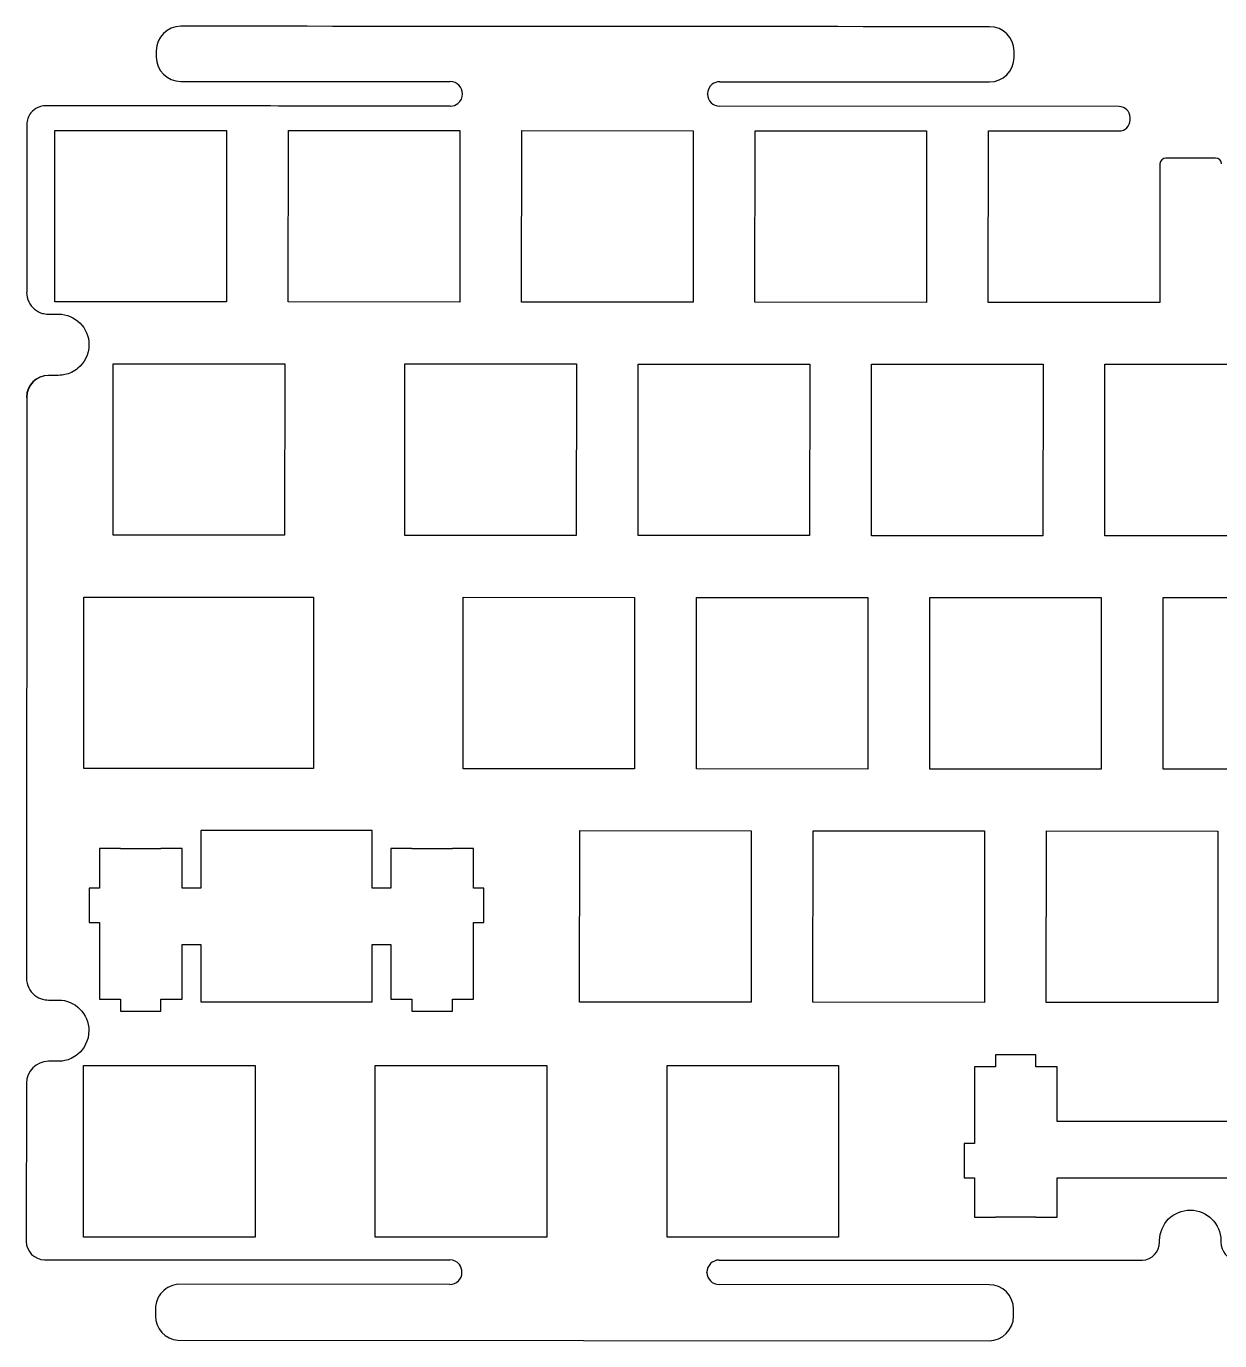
# Model space of a CAD drawing. Header units: millimetres. Extents: x -533 to 933, y 34 to 166.
# Drawn here: x 237.6 to 335, y 57.9 to 165.2 of the extents above; entities that cross this region are included whole.
import ezdxf

# ---------------------------------------------------------------- set-up
doc = ezdxf.new("R2010")
doc.units = ezdxf.units.MM
doc.header["$MEASUREMENT"] = 0
doc.layers.get('0').update_dxf_attribs({"lineweight": 0})

msp = doc.modelspace()

# ---------------------------------------------------------------- linework, layer by layer
at = {"color": 18, "lineweight": 25, "true_color": 0x000000}
for p, q in [((250.17, 160.74), (272.18, 160.73)), ((293.18, 159.71), (293.18, 159.73)), ((326.78, 158.7), (294.17, 158.72)), ((327.68, 157.6), (327.68, 157.8)), ((237.61, 157.25), (237.6, 143.55)), ((239.9, 156.74), (253.9, 156.74)), ((239.9, 142.74), (239.9, 156.74)), ((253.9, 156.74), (253.9, 142.74)), ((316.1, 142.71), (316.11, 156.71)), ((316.11, 156.71), (326.78, 156.7)), ((330.1, 154.03), (330.1, 142.7)), ((334.66, 154.48), (330.6, 154.48)), ((253.9, 142.74), (239.9, 142.74)), ((330.1, 142.7), (316.1, 142.71)), ((237.6, 134.95), (237.57, 87.55)), ((242.26, 104.65), (242.27, 118.65)), ((261.02, 118.64), (261.02, 104.64)), ((261.02, 104.64), (242.26, 104.65)), ((251.81, 99.59), (251.81, 94.89)), ((265.8, 99.59), (251.81, 99.59)), ((265.8, 94.89), (265.8, 99.59)), ((245.26, 98.12), (243.53, 98.12)), ((243.53, 98.12), (243.53, 94.89)), ((245.26, 98.12), (248.55, 98.12)), ((250.28, 98.12), (248.55, 98.12)), ((250.28, 94.89), (250.28, 98.12)), ((269.05, 98.12), (267.33, 98.12)), ((267.33, 98.12), (267.33, 94.89)), ((269.05, 98.12), (272.35, 98.12)), ((274.08, 98.12), (272.35, 98.12)), ((274.08, 94.89), (274.08, 98.12)), ((243.53, 94.89), (242.7, 94.89)), ((242.7, 94.89), (242.7, 92.09)), ((251.81, 94.89), (250.28, 94.89)), ((267.33, 94.89), (265.8, 94.89)), ((274.91, 94.89), (274.08, 94.89)), ((274.91, 92.09), (274.91, 94.89)), ((242.7, 92.09), (243.53, 92.09)), ((243.53, 92.09), (243.53, 85.82)), ((274.08, 85.82), (274.08, 92.09)), ((274.08, 92.09), (274.91, 92.09)), ((250.28, 85.82), (250.28, 90.29)), ((250.28, 90.29), (251.81, 90.29)), ((251.81, 90.29), (251.81, 85.59)), ((265.8, 85.59), (265.8, 90.29)), ((265.8, 90.29), (267.33, 90.29)), ((267.33, 90.29), (267.33, 85.82)), ((243.53, 85.82), (245.26, 85.82)), ((245.26, 85.82), (245.26, 84.84)), ((245.26, 84.84), (248.55, 84.84)), ((248.55, 84.84), (248.55, 85.82)), ((248.55, 85.82), (250.28, 85.82)), ((251.81, 85.59), (265.8, 85.59)), ((267.33, 85.82), (269.05, 85.82)), ((269.05, 85.82), (269.05, 84.84)), ((269.05, 84.84), (272.35, 84.84)), ((272.35, 84.84), (272.35, 85.82)), ((272.35, 85.82), (274.08, 85.82)), ((319.99, 81.29), (316.69, 81.29)), ((316.69, 81.29), (316.69, 80.31)), ((319.99, 80.31), (319.99, 81.29)), ((242.24, 80.4), (256.24, 80.4)), ((242.24, 66.4), (242.24, 80.4)), ((256.24, 80.4), (256.24, 66.4)), ((266.05, 80.4), (280.05, 80.4)), ((266.05, 66.4), (266.05, 80.4)), ((280.05, 80.4), (280.05, 66.4)), ((289.87, 80.4), (303.87, 80.4)), ((289.87, 66.4), (289.87, 80.4)), ((303.87, 80.4), (303.87, 66.4)), ((316.69, 80.31), (314.97, 80.31)), ((314.97, 80.31), (314.97, 74.04)), ((321.72, 80.31), (319.99, 80.31)), ((321.72, 75.84), (321.72, 80.31)), ((237.57, 78.95), (237.56, 66.05)), ((361.34, 75.84), (321.72, 75.84)), ((314.97, 74.04), (314.14, 74.04)), ((314.14, 74.04), (314.14, 71.24)), ((314.14, 71.24), (314.97, 71.24)), ((314.97, 71.24), (314.97, 68.01)), ((321.72, 68.01), (321.72, 71.24)), ((321.72, 71.24), (361.34, 71.24)), ((314.97, 68.01), (316.69, 68.01)), ((319.99, 68.01), (316.69, 68.01)), ((319.99, 68.01), (321.72, 68.01)), ((256.24, 66.4), (242.24, 66.4)), ((280.05, 66.4), (266.05, 66.4)), ((303.87, 66.4), (289.87, 66.4)), ((294.12, 64.52), (328.68, 64.5)), ((273.13, 63.54), (273.13, 63.52)), ((293.13, 63.51), (293.13, 63.53)), ((272.14, 62.53), (249.94, 62.54)), ((316.16, 62.51), (294.12, 62.52)), ((249.93, 57.98), (316.16, 57.94))]:
    msp.add_line(p, q, dxfattribs=at)
for points in [[(272.95, 142.73), (258.95, 142.74), (258.96, 156.74), (272.96, 156.73)], [(278.01, 156.73), (292.01, 156.72), (292, 142.72), (278, 142.73)], [(311.06, 156.71), (311.05, 142.71), (297.05, 142.72), (297.06, 156.72)], [(244.66, 137.7), (258.66, 137.69), (258.65, 123.69), (244.65, 123.7)], [(268.47, 137.68), (282.47, 137.68), (282.46, 123.68), (268.46, 123.68)], [(287.51, 123.67), (287.52, 137.67), (301.52, 137.67), (301.51, 123.67)], [(306.57, 137.66), (320.57, 137.66), (320.56, 123.66), (306.56, 123.66)], [(325.62, 137.66), (339.62, 137.65), (339.61, 123.65), (325.61, 123.66)], [(287.22, 104.62), (273.22, 104.63), (273.22, 118.63), (287.22, 118.62)], [(306.27, 118.61), (306.27, 104.61), (292.27, 104.62), (292.27, 118.62)], [(325.32, 118.61), (325.32, 104.61), (311.32, 104.61), (311.32, 118.61)], [(344.37, 118.6), (344.37, 104.6), (330.37, 104.6), (330.37, 118.6)], [(282.74, 99.58), (296.74, 99.57), (296.73, 85.57), (282.73, 85.58)], [(315.78, 85.56), (301.78, 85.57), (301.79, 99.57), (315.79, 99.56)], [(320.83, 85.56), (320.84, 99.56), (334.84, 99.55), (334.83, 85.55)]]:
    msp.add_lwpolyline(points, close=True, dxfattribs=at)
for points, knots in [([(294.17, 160.72), (301.51, 160.72), (308.85, 160.71), (316.2, 160.71), (317.3, 160.71), (318.2, 161.6), (318.2, 162.71), (318.2, 162.88), (318.2, 163.04), (318.2, 163.21), (318.2, 164.32), (317.3, 165.21), (316.2, 165.21), (294.19, 165.22), (272.18, 165.24), (250.17, 165.25), (249.06, 165.25), (248.17, 164.35), (248.17, 163.25), (248.17, 163.08), (248.17, 162.91), (248.17, 162.74), (248.17, 161.64), (249.06, 160.74), (250.17, 160.74)], [0, 0, 0, 0, 1, 1, 1, 2, 2, 2, 3, 3, 3, 4, 4, 4, 5, 5, 5, 6, 6, 6, 7, 7, 7, 8, 8, 8, 8]), ([(294.17, 160.72), (293.95, 160.72), (293.73, 160.64), (293.55, 160.51), (293.32, 160.32), (293.18, 160.03), (293.18, 159.73)], [0, 0, 0, 0, 1, 1, 1, 2, 2, 2, 2]), ([(272.18, 158.73), (272.41, 158.73), (272.63, 158.81), (272.8, 158.95), (273.04, 159.14), (273.18, 159.43), (273.18, 159.73)], [0, 0, 0, 0, 1, 1, 1, 2, 2, 2, 2]), ([(272.18, 158.73), (264.86, 158.74), (257.55, 158.74), (251.52, 158.74), (250.85, 158.74), (250.22, 158.74), (249.49, 158.74), (249.4, 158.74), (249.31, 158.74), (249.22, 158.74), (249.09, 158.74), (249.06, 158.74), (248.99, 158.74), (247.36, 158.74), (245.29, 158.75), (243.5, 158.75), (242.41, 158.75), (241.42, 158.75), (240.68, 158.75), (240.38, 158.75), (240.12, 158.75), (239.76, 158.75), (239.56, 158.75), (239.34, 158.75), (239.11, 158.75), (238.74, 158.75), (238.24, 158.56), (237.94, 158.19), (237.71, 157.91), (237.61, 157.55), (237.61, 157.25)], [0, 0, 0, 0, 1, 1, 1, 2, 2, 2, 3, 3, 3, 4, 4, 4, 5, 5, 5, 6, 6, 6, 7, 7, 7, 8, 8, 8, 9, 9, 9, 10, 10, 10, 10]), ([(237.58, 143.55), (237.58, 142.97), (237.86, 142.46), (238.23, 142.16), (238.44, 141.98), (238.68, 141.87), (238.89, 141.81), (239.03, 141.78), (239.17, 141.75), (239.37, 141.75), (239.58, 141.75), (239.95, 141.75), (240.18, 141.75), (241.56, 141.75), (242.68, 140.63), (242.68, 139.25), (242.68, 138.44), (242.27, 137.74), (241.78, 137.33), (241.43, 137.04), (241.04, 136.88), (240.72, 136.81), (240.59, 136.78), (240.4, 136.75), (240.17, 136.75), (239.96, 136.75), (239.59, 136.75), (239.37, 136.75), (238.38, 136.75), (237.57, 135.94), (237.57, 134.95)], [0, 0, 0, 0, 1, 1, 1, 2, 2, 2, 3, 3, 3, 4, 4, 4, 5, 5, 5, 6, 6, 6, 7, 7, 7, 8, 8, 8, 9, 9, 9, 10, 10, 10, 10]), ([(242.27, 118.65), (244.17, 118.65), (246.08, 118.64), (247.98, 118.64), (247.99, 118.64), (247.99, 118.64), (248, 118.64), (248.01, 118.64), (248.02, 118.64), (248.03, 118.64), (252.03, 118.64), (256.03, 118.64), (260.03, 118.64), (260.36, 118.64), (260.69, 118.64), (261.02, 118.64)], [0, 0, 0, 0, 1, 1, 1, 2, 2, 2, 3, 3, 3, 4, 4, 4, 5, 5, 5, 5]), ([(237.57, 87.55), (237.57, 86.97), (237.86, 86.46), (238.22, 86.16), (238.44, 85.98), (238.68, 85.87), (238.89, 85.81), (239.03, 85.78), (239.16, 85.75), (239.37, 85.75), (239.58, 85.75), (239.95, 85.75), (240.17, 85.75), (241.55, 85.75), (242.67, 84.63), (242.67, 83.25), (242.67, 82.44), (242.27, 81.74), (241.77, 81.33), (241.42, 81.04), (241.04, 80.88), (240.72, 80.81), (240.58, 80.78), (240.4, 80.75), (240.17, 80.75), (239.96, 80.75), (239.59, 80.75), (239.37, 80.75), (238.37, 80.75), (237.57, 79.94), (237.57, 78.95)], [0, 0, 0, 0, 1, 1, 1, 2, 2, 2, 3, 3, 3, 4, 4, 4, 5, 5, 5, 6, 6, 6, 7, 7, 7, 8, 8, 8, 9, 9, 9, 10, 10, 10, 10]), ([(328.68, 64.5), (329.47, 64.55), (330.08, 65.2), (330.09, 66), (330.09, 66), (330.09, 66), (330.09, 66), (330.09, 66.04), (330.09, 66.07), (330.09, 66.11), (330.09, 67.49), (331.21, 68.61), (332.59, 68.6), (333.97, 68.6), (335.09, 67.48), (335.09, 66.1), (335.09, 66.06), (335.09, 66.02), (335.09, 65.99), (335.08, 65.23), (335.64, 64.6), (336.37, 64.5)], [0, 0, 0, 0, 1, 1, 1, 2, 2, 2, 3, 3, 3, 4, 4, 4, 5, 5, 5, 6, 6, 6, 7, 7, 7, 7]), ([(237.56, 66.05), (237.56, 65.22), (238.23, 64.55), (239.06, 64.55), (250.09, 64.54), (261.12, 64.54), (272.14, 64.53)], [0, 0, 0, 0, 1, 1, 1, 2, 2, 2, 2]), ([(273.13, 63.54), (273.13, 63.76), (273.06, 63.99), (272.92, 64.16), (272.73, 64.39), (272.44, 64.53), (272.14, 64.53)], [0, 0, 0, 0, 1, 1, 1, 2, 2, 2, 2]), ([(249.94, 62.54), (249.33, 62.49), (248.82, 62.15), (248.52, 61.76), (248.35, 61.54), (248.24, 61.3), (248.18, 61.1), (248.14, 60.95), (248.11, 60.81), (248.1, 60.58), (248.1, 60.57), (248.1, 60.56), (248.1, 60.54), (248.1, 60.39), (248.1, 60.13), (248.1, 59.97), (248.1, 58.92), (248.91, 58.06), (249.93, 57.98)], [0, 0, 0, 0, 1, 1, 1, 2, 2, 2, 3, 3, 3, 4, 4, 4, 5, 5, 5, 6, 6, 6, 6]), ([(316.16, 57.94), (316.16, 57.94), (316.16, 57.94), (316.16, 57.94), (317.26, 57.94), (318.16, 58.83), (318.16, 59.94), (318.16, 60.13), (318.16, 60.32), (318.16, 60.51), (318.16, 61.61), (317.27, 62.51), (316.16, 62.51)], [0, 0, 0, 0, 1, 1, 1, 2, 2, 2, 3, 3, 3, 4, 4, 4, 4])]:
    msp.add_open_spline(points, degree=3, knots=knots, dxfattribs=at)
for points in [[(273.18, 159.73), (273.18, 160.28), (272.73, 160.73), (272.18, 160.73)], [(293.18, 159.71), (293.18, 159.16), (293.62, 158.72), (294.17, 158.72)], [(327.68, 157.8), (327.68, 158.3), (327.27, 158.7), (326.78, 158.7)], [(326.78, 156.7), (327.27, 156.7), (327.68, 157.11), (327.68, 157.6)], [(330.6, 154.48), (330.35, 154.48), (330.13, 154.29), (330.1, 154.03)], [(335.15, 154.03), (335.13, 154.28), (334.91, 154.48), (334.66, 154.48)], [(239.4, 136.75), (238.4, 136.75), (237.6, 135.94), (237.6, 134.95)], [(294.12, 64.52), (293.58, 64.52), (293.13, 64.08), (293.13, 63.53)], [(272.14, 62.53), (272.69, 62.53), (273.13, 62.98), (273.13, 63.52)], [(293.13, 63.51), (293.13, 62.97), (293.58, 62.52), (294.12, 62.52)]]:
    msp.add_open_spline(points, degree=3, dxfattribs=at)

doc.saveas('drawing.dxf')
